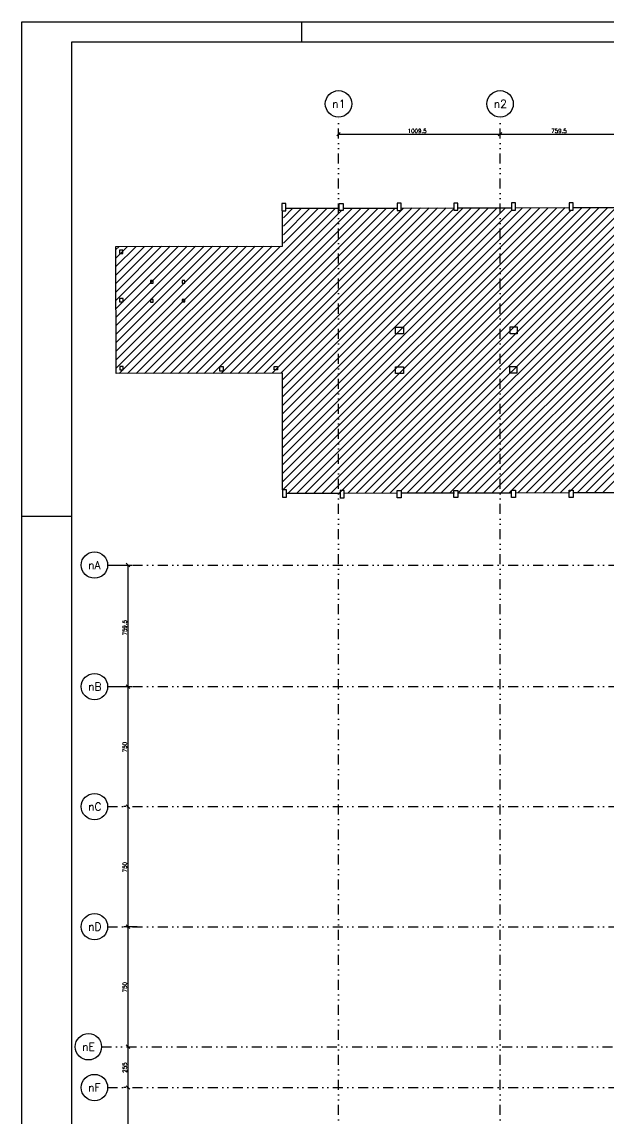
# Model space of a CAD drawing. Extents: x 553257 to 568132, y -474 to 10039.
# Drawn here: x 553257 to 556920, y 3190 to 10039 of the extents above; entities that cross this region are included whole.
import ezdxf

# ---------------------------------------------------------------- set-up
doc = ezdxf.new("R2010")
doc.units = 0
doc.header["$LTSCALE"] = 125
doc.header["$MEASUREMENT"] = 0
doc.linetypes.add('DIVIDE', pattern=[1.25, 0.5, -0.25, 0, -0.25, 0, -0.25])
doc.layers.get('0').update_dxf_attribs({"linetype": 'CONTINUOUS'})
for name, color, linetype in [('205', 14, 'DIVIDE'), ('216', 7, 'CONTINUOUS'), ('220', 4, 'CONTINUOUS'), ('221', 5, 'CONTINUOUS'), ('222', 6, 'CONTINUOUS'), ('230', 3, 'CONTINUOUS'), ('231', 5, 'CONTINUOUS'), ('250', 5, 'CONTINUOUS')]:
    doc.layers.add(name, color=color, linetype=linetype)
doc.styles.get("Standard").update_dxf_attribs({"font": 'ROMANS.SHX'})

msp = doc.modelspace()

# ---------------------------------------------------------------- linework, layer by layer
for p, q in [((553257.3, -473.6), (553257.3, 10038.9)), ((553257.3, 10038.9), (568132.3, 10038.9)), ((555007.3, 9913.9), (555007.3, 10038.9)), ((553257.3, 6951.4), (553569.8, 6951.4))]:
    msp.add_line(p, q)
at = {"layer": '205'}
for p, q in [((555235.6, 2740.4), (555235.6, 9444.6)), ((556245.1, 2740.4), (556245.1, 9444.6)), ((553792.8, 6645.5), (557407.2, 6645.5)), ((553792.8, 5886), (563824.7, 5886)), ((553792.8, 5136), (563824.7, 5136)), ((553792.8, 4386), (563287.9, 4386)), ((553755.3, 3636), (563304.4, 3636)), ((553792.8, 3381), (563320.9, 3381))]:
    msp.add_line(p, q, dxfattribs=at)
at = {"layer": '216'}
for p, q in [((555224.6, 9326.8), (555246.7, 9348.9)), ((556234.1, 9326.8), (556256.2, 9348.9)), ((556234.1, 9326.8), (556256.2, 9348.9)), ((553908.7, 6656.6), (553930.8, 6634.5)), ((553908.7, 5897.1), (553930.8, 5875)), ((553908.7, 5897.1), (553930.8, 5875)), ((553908.7, 5147.1), (553930.8, 5125)), ((553908.7, 5147.1), (553930.8, 5125)), ((553908.7, 4397.1), (553930.8, 4375)), ((553908.7, 4397.1), (553930.8, 4375)), ((553908.7, 3647.1), (553930.8, 3625)), ((553908.7, 3647.1), (553930.8, 3625)), ((553908.7, 3647.1), (553930.8, 3625)), ((553908.7, 3392.1), (553930.8, 3370)), ((553908.7, 3392.1), (553930.8, 3370))]:
    msp.add_line(p, q, dxfattribs=at)
at = {"layer": '221'}
for centre in [(555235.6, 9527.1), (556245.1, 9527.1), (553710.2, 6645.5), (553710.2, 5886), (553710.2, 5136), (553710.2, 4386), (553672.7, 3636), (553710.2, 3381)]:
    msp.add_circle(centre, 82.5, dxfattribs=at)
at = {"layer": '222'}
for p, q in [((553569.8, 9913.9), (568007.3, 9913.9)), ((553569.8, -348.6), (553569.8, 9913.9))]:
    msp.add_line(p, q, dxfattribs=at)
at = {"layer": '230'}
for points in [[(554906.7, 8904.6), (554881.8, 8904.6), (554881.8, 8859.6), (554906.7, 8859.6), (554906.7, 8904.6)], [(555240.2, 8905.4), (555265.3, 8905.4), (555265.3, 8860.4), (555240.2, 8860.4), (555240.2, 8905.4)], [(555601.8, 8861.2), (555626.7, 8861.2), (555626.7, 8906.2), (555601.8, 8906.2), (555601.8, 8861.2)], [(555955.5, 8861.9), (555980.5, 8861.9), (555980.5, 8906.9), (555955.5, 8906.9), (555955.5, 8861.9)], [(556316.4, 8862.7), (556341.4, 8862.7), (556341.4, 8907.7), (556316.4, 8907.7), (556316.4, 8862.7)], [(556676.9, 8863.5), (556701.9, 8863.5), (556701.9, 8908.5), (556676.9, 8908.5), (556676.9, 8863.5)], [(553866.1, 8592.2), (553888.2, 8592.2), (553888.2, 8612.6), (553866.1, 8612.6), (553866.1, 8592.2)], [(554076.8, 8422.4), (554061.1, 8422.4), (554061.1, 8406.4), (554076.8, 8406.4), (554076.8, 8422.4)], [(554259.2, 8407), (554274.9, 8407), (554274.9, 8423), (554259.2, 8423), (554259.2, 8407)], [(553867.6, 8289.9), (553889.7, 8289.9), (553889.7, 8310.2), (553867.6, 8310.2), (553867.6, 8289.9)], [(554061.7, 8289), (554077.4, 8289), (554077.4, 8304.9), (554061.7, 8304.9), (554061.7, 8289)], [(554274.6, 8305.5), (554258.9, 8305.5), (554258.9, 8289.6), (554274.6, 8289.6), (554274.6, 8305.5)], [(555590.9, 8131.3), (555641, 8131.3), (555641, 8089.5), (555590.9, 8089.5), (555590.9, 8131.3)], [(556307.6, 8132.9), (556351, 8132.9), (556351, 8091), (556307.6, 8091), (556307.6, 8132.9)], [(553889.3, 7885.6), (553868.1, 7885.6), (553868.1, 7865.3), (553889.3, 7865.3), (553889.3, 7885.6)], [(554493.7, 7885.6), (554514.5, 7885.6), (554514.5, 7857.1), (554493.7, 7857.1), (554493.7, 7885.6)], [(554832.7, 7886), (554853.3, 7886), (554853.3, 7865.2), (554832.7, 7865.2), (554832.7, 7886)], [(555591.5, 7885), (555641.6, 7885), (555641.6, 7843.1), (555591.5, 7843.1), (555591.5, 7885)], [(556306.4, 7886.6), (556350.4, 7886.6), (556350.4, 7844.7), (556306.4, 7844.7), (556306.4, 7886.6)], [(554885.7, 7069.6), (554910.7, 7069.6), (554910.7, 7114.7), (554885.7, 7114.7), (554885.7, 7069.6)], [(555245.7, 7065.2), (555270.7, 7065.2), (555270.7, 7110.3), (555245.7, 7110.3), (555245.7, 7065.2)], [(555601.2, 7111), (555626.2, 7111), (555626.2, 7066), (555601.2, 7066), (555601.2, 7111)], [(555956.8, 7111.8), (555981.8, 7111.8), (555981.8, 7066.8), (555956.8, 7066.8), (555956.8, 7111.8)], [(556316.1, 7112.6), (556341.1, 7112.6), (556341.1, 7067.6), (556316.1, 7067.6), (556316.1, 7112.6)], [(556677, 7113.3), (556702, 7113.3), (556702, 7068.3), (556677, 7068.3), (556677, 7113.3)]]:
    msp.add_lwpolyline(points, dxfattribs=at)
at = {"layer": '231'}
for p, q in [((554130.5, 7842), (555163.6, 8875.2)), ((554183.6, 7842.1), (555216.8, 8875.3)), ((554236.7, 7842.2), (555254.9, 8860.4)), ((554289.9, 7842.4), (555323.1, 8875.6)), ((554343, 7842.5), (555376.2, 8875.7)), ((554396.2, 7842.6), (555429.4, 8875.8)), ((554449.3, 7842.7), (555482.5, 8875.9)), ((554502.5, 7842.8), (555535.7, 8876)), ((554555.6, 7842.9), (555588.8, 8876.1)), ((554608.8, 7843.1), (555642, 8876.3)), ((554661.9, 7843.2), (555695.1, 8876.4)), ((554715.1, 7843.3), (555748.3, 8876.5)), ((554768.2, 7843.4), (555801.4, 8876.6)), ((554821.4, 7843.5), (555854.6, 8876.7)), ((554874.5, 7843.6), (555907.7, 8876.8)), ((554885.8, 7165.4), (556598.7, 8878.3)), ((554885.8, 7218.5), (556545.5, 8878.2)), ((554885.8, 7271.5), (556492.4, 8878.1)), ((554885.8, 7324.6), (556439.2, 8878)), ((554885.8, 7377.6), (556386.1, 8877.9)), ((554885.9, 7483.7), (556279.8, 8877.6)), ((554885.9, 7536.8), (556226.6, 8877.5)), ((554885.9, 7589.8), (556173.5, 8877.4)), ((554885.9, 7642.9), (556120.3, 8877.3)), ((554885.9, 7696), (556067.2, 8877.2)), ((554885.9, 7430.7), (556317.9, 8862.7)), ((554886, 7749), (556014, 8877.1)), ((554886, 7802.1), (555955.5, 8871.6)), ((554886.5, 8638.7), (554886, 8859.6)), ((554888, 7114.7), (556651.8, 8878.5)), ((554891.8, 8656.4), (555110.5, 8875.1)), ((554891.8, 8709.5), (555057.3, 8875)), ((554891.8, 8762.5), (555004.2, 8874.9)), ((554891.8, 8815.5), (554951, 8874.7)), ((554906.7, 8874.6), (555240.2, 8875.4)), ((554920.9, 7094.5), (556689.9, 8863.5)), ((554974.1, 7094.6), (556758.1, 8878.7)), ((555027.2, 7094.7), (556811.3, 8878.8)), ((555080.3, 7094.9), (556864.4, 8878.9)), ((555133.5, 7095), (556917.6, 8879)), ((555186.6, 7095.1), (556970.7, 8879.2)), ((555239.8, 7095.2), (557023.9, 8879.3)), ((555265.3, 8875.4), (555601.8, 8876.2)), ((555265.3, 8870.8), (555269.9, 8875.4)), ((555292.9, 7095.3), (557077, 8879.4)), ((555346.1, 7095.4), (557130.2, 8879.5)), ((555399.2, 7095.6), (557183.3, 8879.6)), ((555452.4, 7095.7), (557236.5, 8879.7)), ((555505.5, 7095.8), (557289.6, 8879.9)), ((555558.7, 7095.9), (557342.8, 8880)), ((555622.5, 7106.7), (557394.7, 8878.8)), ((555626.7, 8876.2), (555955.5, 8876.9)), ((555664.9, 7096.1), (557449.1, 8880.2)), ((555717.9, 7096.1), (557502.2, 8880.3)), ((555771, 7096.1), (557555.4, 8880.4)), ((555824, 7096.1), (557608.5, 8880.6)), ((555877, 7096.1), (557661.7, 8880.7)), ((555930.1, 7096.1), (557714.8, 8880.8)), ((555980.5, 8877), (556316.4, 8877.7)), ((555983.9, 7096.8), (557754, 8867)), ((556037, 7097), (557821.1, 8881)), ((556090.2, 7097.1), (557874.3, 8881.1)), ((556143.3, 7097.2), (557927.4, 8881.3)), ((556196.5, 7097.3), (557980.5, 8881.4)), ((556249.6, 7097.4), (558033.7, 8881.5)), ((556302.8, 7097.5), (558086.8, 8881.6)), ((556341.4, 8877.8), (556676.9, 8878.5)), ((556355.9, 7097.6), (558125, 8866.7)), ((556409.1, 7097.8), (558193.1, 8881.8)), ((556462.2, 7097.9), (558246.3, 8881.9)), ((556515.4, 7098), (558299.4, 8882.1)), ((556568.5, 7098.1), (558352.6, 8882.2)), ((556621.7, 7098.2), (558405.7, 8882.3)), ((556674.8, 7098.3), (558458.9, 8882.4)), ((556701.9, 8878.6), (557031.8, 8879.3)), ((556701.9, 8875.5), (556705, 8878.6)), ((556727.9, 7098.4), (558497, 8867.4)), ((556780.9, 7098.4), (558565.2, 8882.6)), ((556834, 7098.4), (558618.3, 8882.8)), ((556887, 7098.4), (558671.5, 8882.9)), ((553843.8, 8636.4), (554886.5, 8638.7)), ((553845.5, 7841.4), (553843.8, 8636.4)), ((553843.9, 8616.1), (553864.2, 8636.5)), ((553844, 8563.2), (553917.4, 8636.6)), ((553844.1, 8510.2), (553970.5, 8636.7)), ((553844.2, 8457.3), (554023.7, 8636.8)), ((553844.3, 8404.4), (554076.8, 8636.9)), ((553844.4, 8351.5), (554130, 8637)), ((553844.5, 8298.6), (554183.1, 8637.1)), ((553844.7, 8245.6), (554236.3, 8637.3)), ((553844.8, 8192.7), (554289.4, 8637.4)), ((553844.9, 8139.8), (554342.6, 8637.5)), ((553845, 8086.9), (554395.7, 8637.6)), ((553845.1, 8034), (554448.9, 8637.7)), ((553845.2, 7981.1), (554502, 8637.8)), ((553845.3, 7928.1), (554555.2, 8638)), ((553845.5, 7875.2), (554608.3, 8638.1)), ((553845.5, 7875.2), (554608.3, 8638.1)), ((553864.7, 7841.4), (554661.4, 8638.2)), ((553917.9, 7841.6), (554714.6, 8638.3)), ((553971, 7841.7), (554767.7, 8638.4)), ((554024.2, 7841.8), (554820.9, 8638.5)), ((554077.3, 7841.9), (554874, 8638.6)), ((554886, 7843.7), (553845.5, 7841.4)), ((554885.7, 7114.7), (554886, 7843.7)), ((554910.7, 7094.5), (555245.7, 7095.2)), ((555270.7, 7095.3), (555601.2, 7096)), ((555626.2, 7096.1), (555961.1, 7096.1)), ((555981.8, 7096.8), (556316.1, 7097.6)), ((556341.1, 7097.6), (556677, 7098.3)), ((556702, 7098.4), (557052.2, 7098.4))]:
    msp.add_line(p, q, dxfattribs=at)
at = {"layer": '250'}
for p, q in [((555235.6, 9337.8), (556245.1, 9337.8)), ((556245.1, 9337.8), (557004.6, 9337.8)), ((553812.8, 6645.5), (553944.7, 6645.5)), ((553919.7, 6645.5), (553919.7, 5886)), ((553812.8, 5886), (553944.7, 5886)), ((553919.7, 5886), (553919.7, 5136)), ((553907.4, 5136), (553894.7, 5136)), ((553919.7, 5136), (553919.7, 4386)), ((553976.9, 4386), (553894.7, 4386)), ((553919.7, 4386), (553919.7, 3636)), ((553919.7, 3636), (553919.7, 3381)), ((553907.5, 3381), (553894.7, 3381)), ((553919.7, 3381), (553919.7, 2876.5))]:
    msp.add_line(p, q, dxfattribs=at)

# ---------------------------------------------------------------- texts
at = {"layer": '216'}
for s, p in [('1009.5', (555667.9, 9345.3)), ('759.5', (556564.9, 9345.3))]:
    msp.add_text(s, height=25, dxfattribs=at).set_placement(p)
for s, p in [('759.5', (553912.2, 6205.8)), ('750', (553912.2, 5476)), ('750', (553912.2, 4726)), ('750', (553912.2, 3976)), ('255', (553912.2, 3473.5))]:
    msp.add_text(s, height=25, rotation=90, dxfattribs=at).set_placement(p)
at = {"layer": '220'}
for s, p in [('n1', (555195.4, 9502.3)), ('n2', (556204.9, 9502.3)), ('nA', (553670, 6620.7)), ('nB', (553670, 5861.2)), ('nC', (553670, 5111.2)), ('nD', (553670, 4361.2)), ('nE', (553632.5, 3611.2)), ('nF', (553670, 3356.2))]:
    msp.add_text(s, height=50, dxfattribs=at).set_placement(p)

doc.saveas('drawing.dxf')
